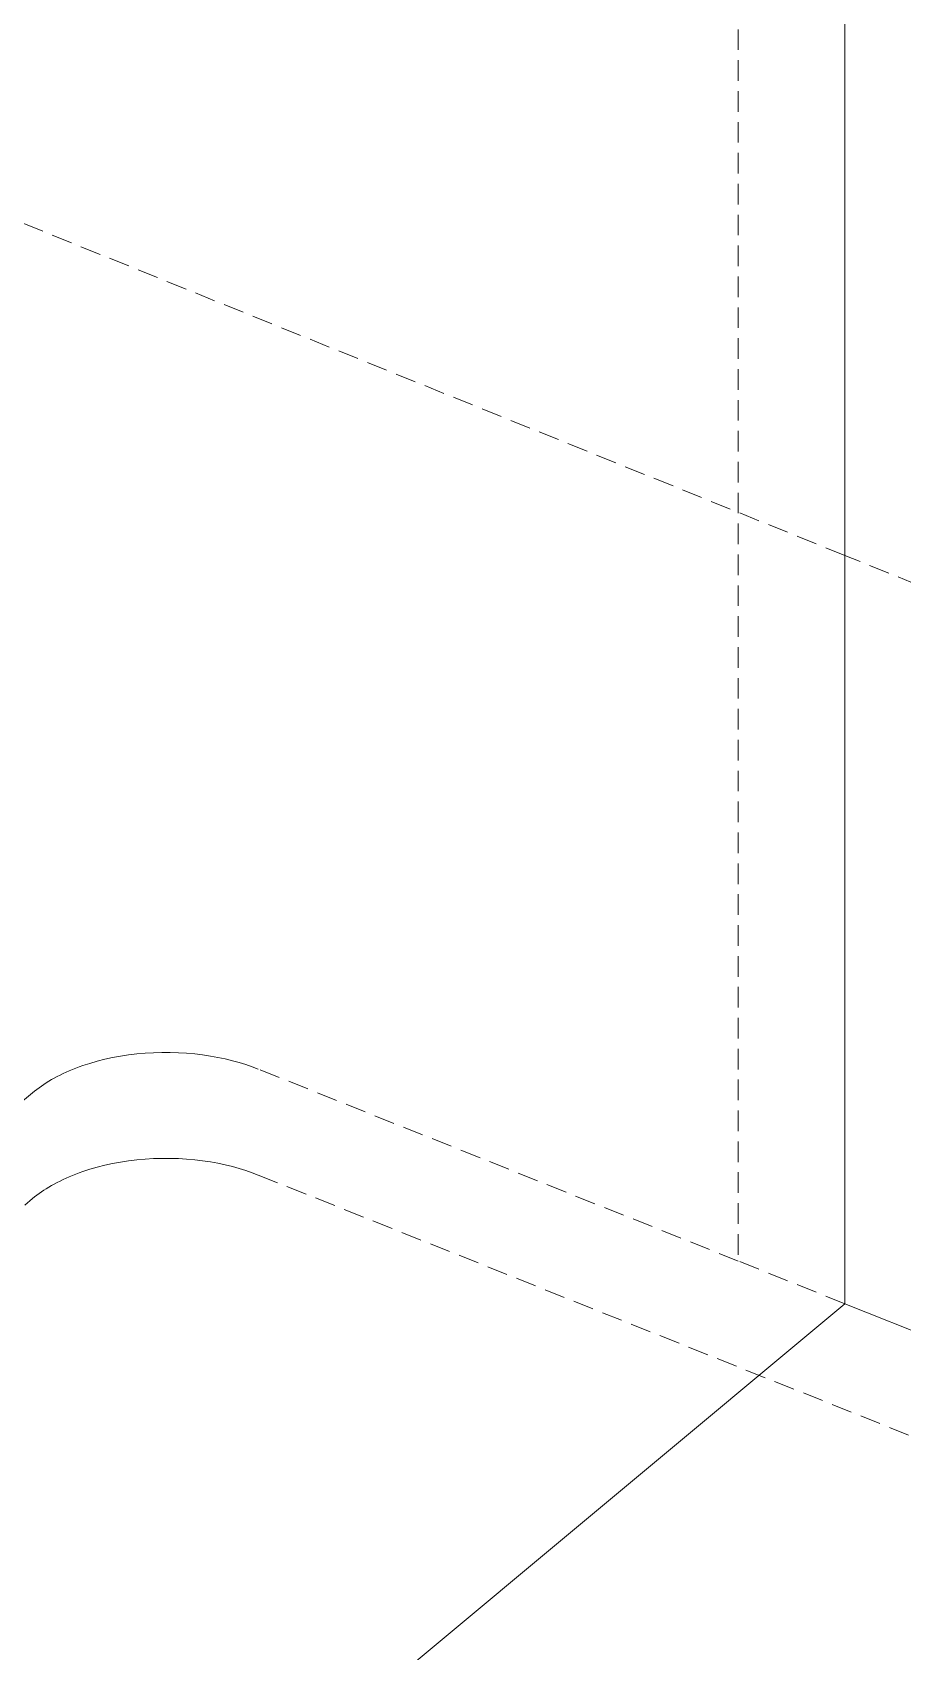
# Model space of a CAD drawing. Header units: millimetres. Extents: x -427 to 4679, y -324 to 2971.
# Drawn here: x 4484.4 to 4538.1, y 1084.4 to 1184.3 of the extents above; entities that cross this region are included whole.
import ezdxf

# ---------------------------------------------------------------- set-up
doc = ezdxf.new("R2010")
doc.units = ezdxf.units.MM
doc.linetypes.add('HIDDEN', pattern=[1.905, 1.27, -0.635])
doc.layers.add('ZANO_R', color=7, linetype='Continuous', lineweight=0)
doc.layers.add('ZANO_R_przerywana', color=7, linetype='HIDDEN', lineweight=0)

msp = doc.modelspace()

# ---------------------------------------------------------------- linework, layer by layer
at = {"layer": 'ZANO_R'}
for p, q in [((4534.517, 1105.897), (4534.517, 1427.597)), ((4278.261, 892.33), (4534.517, 1105.897)), ((4564.109, 1094.061), (4534.517, 1105.897))]:
    msp.add_line(p, q, dxfattribs=at)
at = {"layer": 'ZANO_R_przerywana'}
for p, q in [((4527.941, 1430.227), (4527.941, 1108.527)), ((4534.517, 1152.039), (4473.719, 1176.618)), ((4678.507, 1093.829), (4534.517, 1152.039)), ((4491.379, 1121.344), (4491.893, 1121.374)), ((4491.893, 1121.374), (4492.408, 1121.389)), ((4492.408, 1121.389), (4492.921, 1121.389)), ((4492.921, 1121.389), (4493.431, 1121.373)), ((4493.431, 1121.373), (4493.936, 1121.343)), ((4486.902, 1120.34), (4487.106, 1120.421)), ((4487.106, 1120.421), (4487.315, 1120.499)), ((4487.315, 1120.499), (4487.528, 1120.575)), ((4487.528, 1120.575), (4487.967, 1120.718)), ((4487.967, 1120.718), (4488.421, 1120.848)), ((4488.421, 1120.848), (4488.889, 1120.966)), ((4488.889, 1120.966), (4489.37, 1121.071)), ((4489.37, 1121.071), (4489.861, 1121.161)), ((4489.861, 1121.161), (4490.361, 1121.237)), ((4490.361, 1121.237), (4490.867, 1121.298)), ((4490.867, 1121.298), (4491.379, 1121.344)), ((4493.936, 1121.343), (4494.434, 1121.299)), ((4494.434, 1121.299), (4494.922, 1121.24)), ((4494.922, 1121.24), (4495.4, 1121.169)), ((4495.4, 1121.169), (4495.866, 1121.085)), ((4495.866, 1121.085), (4496.319, 1120.989)), ((4496.319, 1120.989), (4496.757, 1120.882)), ((4496.757, 1120.882), (4497.18, 1120.765)), ((4497.18, 1120.765), (4497.586, 1120.639)), ((4497.586, 1120.639), (4497.976, 1120.505)), ((4497.976, 1120.505), (4498.348, 1120.363)), ((4527.941, 1108.527), (4498.348, 1120.363)), ((4484.978, 1119.318), (4485.127, 1119.419)), ((4485.127, 1119.419), (4485.282, 1119.519)), ((4485.282, 1119.519), (4485.441, 1119.617)), ((4485.441, 1119.617), (4485.606, 1119.714)), ((4485.606, 1119.714), (4485.776, 1119.809)), ((4485.776, 1119.809), (4485.952, 1119.902)), ((4485.952, 1119.902), (4486.132, 1119.994)), ((4486.132, 1119.994), (4486.317, 1120.084)), ((4486.317, 1120.084), (4486.507, 1120.172)), ((4486.507, 1120.172), (4486.702, 1120.257)), ((4486.702, 1120.257), (4486.902, 1120.34)), ((4484.433, 1118.905), (4271.685, 941.597)), ((4484.433, 1118.905), (4484.561, 1119.01)), ((4484.561, 1119.01), (4484.695, 1119.113)), ((4484.695, 1119.113), (4484.834, 1119.216)), ((4484.834, 1119.216), (4484.978, 1119.318)), ((4488.889, 1114.434), (4488.421, 1114.316)), ((4489.37, 1114.539), (4488.889, 1114.434)), ((4489.861, 1114.629), (4489.37, 1114.539)), ((4490.361, 1114.705), (4489.861, 1114.629)), ((4490.867, 1114.766), (4490.361, 1114.705)), ((4491.379, 1114.812), (4490.867, 1114.766)), ((4491.893, 1114.842), (4491.379, 1114.812)), ((4492.408, 1114.857), (4491.893, 1114.842)), ((4492.921, 1114.857), (4492.408, 1114.857)), ((4493.431, 1114.841), (4492.921, 1114.857)), ((4493.936, 1114.811), (4493.431, 1114.841)), ((4494.434, 1114.767), (4493.936, 1114.811)), ((4494.922, 1114.708), (4494.434, 1114.767)), ((4495.4, 1114.637), (4494.922, 1114.708)), ((4495.866, 1114.553), (4495.4, 1114.637)), ((4496.319, 1114.457), (4495.866, 1114.553)), ((4496.757, 1114.35), (4496.319, 1114.457)), ((4485.952, 1113.371), (4485.776, 1113.277)), ((4486.132, 1113.462), (4485.952, 1113.371)), ((4486.317, 1113.552), (4486.132, 1113.462)), ((4486.507, 1113.64), (4486.317, 1113.552)), ((4486.702, 1113.725), (4486.507, 1113.64)), ((4486.902, 1113.808), (4486.702, 1113.725)), ((4487.106, 1113.889), (4486.902, 1113.808)), ((4487.315, 1113.967), (4487.106, 1113.889)), ((4487.528, 1114.043), (4487.315, 1113.967)), ((4487.967, 1114.186), (4487.528, 1114.043)), ((4488.421, 1114.316), (4487.967, 1114.186)), ((4497.18, 1114.233), (4496.757, 1114.35)), ((4497.586, 1114.107), (4497.18, 1114.233)), ((4497.976, 1113.973), (4497.586, 1114.107)), ((4498.348, 1113.831), (4497.976, 1113.973)), ((4498.348, 1113.831), (4564.109, 1087.529)), ((4239.567, 908.298), (4484.433, 1112.373)), ((4484.561, 1112.478), (4484.433, 1112.373)), ((4484.695, 1112.581), (4484.561, 1112.478)), ((4484.834, 1112.684), (4484.695, 1112.581)), ((4484.978, 1112.786), (4484.834, 1112.684)), ((4485.127, 1112.887), (4484.978, 1112.786)), ((4485.282, 1112.987), (4485.127, 1112.887)), ((4485.441, 1113.085), (4485.282, 1112.987)), ((4485.606, 1113.182), (4485.441, 1113.085)), ((4485.776, 1113.277), (4485.606, 1113.182)), ((4534.517, 1105.897), (4527.941, 1108.527))]:
    msp.add_line(p, q, dxfattribs=at)

doc.saveas('drawing.dxf')
